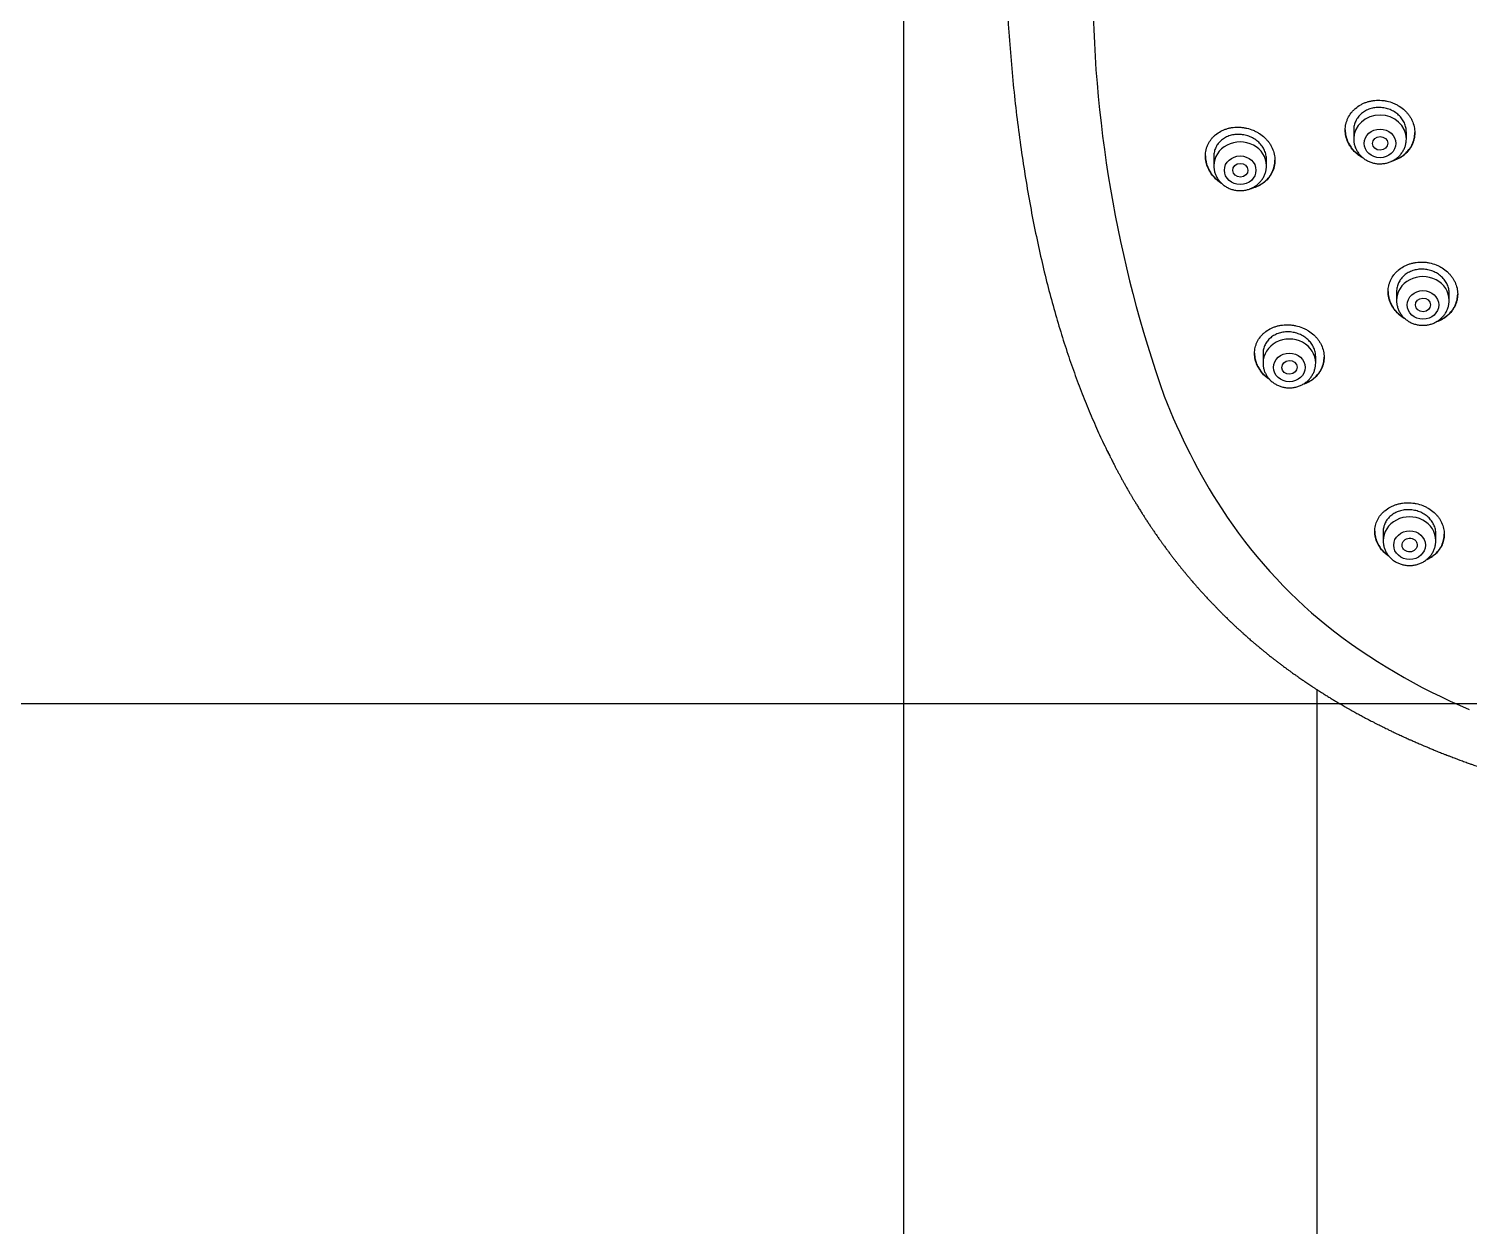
# Model space of a CAD drawing. Header units: millimetres. Extents: x 976 to 9349, y -1578 to 2211.
# Drawn here: x 4588.38 to 4596.03, y 632.48 to 638.85 of the extents above; entities that cross this region are included whole.
import ezdxf

# ---------------------------------------------------------------- set-up
doc = ezdxf.new("R2010")
doc.units = ezdxf.units.MM
doc.layers.add('Płytki', color=254, linetype='Continuous')
doc.layers.add('Wbudowane', color=175, linetype='Continuous')

# ---------------------------------------------------------------- blocks, each defined once
blk = doc.blocks.new('Z$W@#21058')
for p, q in [((13.825, 159.1545), (13.825, 122.1386)), ((13.825, 159.1545), (13.825, 122.2446)), ((16.2185, 137.019), (16.2185, 136.9712)), ((16.4985, 136.9712), (16.4985, 137.0075)), ((15.4748, 136.8796), (15.4748, 136.8286)), ((15.7548, 136.8286), (15.7548, 136.8619)), ((16.4464, 136.1598), (16.4464, 136.1124)), ((16.7264, 136.1124), (16.7264, 136.1494)), ((15.7363, 135.8301), (15.7363, 135.7801)), ((16.0163, 135.7801), (16.0163, 135.8146)), ((16.3754, 134.8844), (16.3754, 134.835)), ((16.6554, 134.835), (16.6554, 134.8728)), ((16.025, 122.2446), (16.025, 134.0423)), ((16.025, 122.2446), (16.025, 134.0423))]:
    blk.add_line(p, q)
for centre, radius, start, end in [((21.4697, 137.8191), 6.6389, 179.84359, 199.48791), ((18.2839, 136.7912), 3.294, 201.11878, 212.86144), ((17.7781, 136.4762), 2.6982, 213.0716, 230.85547), ((18.1024, 136.9673), 3.2843, 231.87665, 247.25613)]:
    blk.add_arc(centre, radius, start, end)
for centre, major_axis, start_param, end_param in [((16.3585, 136.9712), (-0.14, 0), 3.141598, 6.283185), ((15.6148, 136.8286), (0.14, 0), 0, 3.141598), ((16.5864, 136.1124), (0.14, 0), 0, 3.141593), ((15.8763, 135.7801), (0.14, 0), 0, 3.141598), ((16.5154, 134.835), (0.14, 0), 0, 3.141598)]:
    blk.add_ellipse(centre, major_axis=major_axis, ratio=0.906308, start_param=start_param, end_param=end_param)
for centre, major_axis, ratio in [((16.3585, 136.9475), (-0.084, 0), 0.906308), ((16.3589, 136.9476), (0.0402, 0.0005), 0.902582), ((15.6148, 136.8049), (0.084, 0), 0.906308), ((15.6155, 136.8051), (0.0404, 0.0009), 0.89891), ((16.5864, 136.0887), (-0.084, 0), 0.906308), ((16.5868, 136.0889), (0.0401, 0.0009), 0.903893), ((15.8763, 135.7564), (-0.084, 0), 0.906308), ((15.877, 135.7568), (0.0403, 0.0017), 0.901335), ((16.5154, 134.8114), (0.084, 0), 0.906308), ((16.516, 134.812), (0.0402, 0.0022), 0.905767)]:
    blk.add_ellipse(centre, major_axis=major_axis, ratio=ratio)
for points, knots in [([(15.2052, 141.6635), (15.1852, 141.6361), (15.1515, 141.5885), (15.0962, 141.5055), (15.0447, 141.4222), (14.9934, 141.3338), (14.9446, 141.243), (14.8971, 141.1483), (14.8514, 141.0501), (14.8072, 140.9478), (14.7648, 140.8416), (14.724, 140.7311), (14.685, 140.6163), (14.6478, 140.4968), (14.6125, 140.3726), (14.579, 140.2434), (14.5475, 140.1092), (14.518, 139.9698), (14.4907, 139.8252), (14.4656, 139.6754), (14.4429, 139.5204), (14.4227, 139.3605), (14.4051, 139.1959), (14.3902, 139.0269), (14.3782, 138.854), (14.3691, 138.678), (14.3631, 138.4995), (14.3602, 138.3195), (14.3604, 138.1391), (14.3638, 137.9591), (14.3702, 137.7807), (14.3797, 137.6046), (14.3922, 137.4317), (14.4075, 137.2627), (14.4256, 137.098), (14.4463, 136.9381), (14.4695, 136.7831), (14.4951, 136.6333), (14.5229, 136.4887), (14.5529, 136.3494), (14.5849, 136.2152), (14.619, 136.0861), (14.6549, 135.9621), (14.6928, 135.8425), (14.7321, 135.7282), (14.7739, 135.6171), (14.8161, 135.5128), (14.8617, 135.4092), (14.8897, 135.3496), (14.9064, 135.3155)], [0, 0, 0, 0, 0.013707, 0.028239, 0.043047, 0.058182, 0.073661, 0.089521, 0.105819, 0.122574, 0.139831, 0.157629, 0.17598, 0.194931, 0.214557, 0.234815, 0.255804, 0.277485, 0.299914, 0.323078, 0.34698, 0.371602, 0.396913, 0.422855, 0.449374, 0.47635, 0.5037, 0.531273, 0.558922, 0.586484, 0.613836, 0.64083, 0.667343, 0.69331, 0.718619, 0.743266, 0.767165, 0.790356, 0.812776, 0.834488, 0.85546, 0.875736, 0.895362, 0.914311, 0.932681, 0.950459, 0.9677, 0.984447, 1, 1, 1, 1]), ([(16.1735, 137.0184), (16.1735, 137.0294), (16.1747, 137.0402), (16.1783, 137.056), (16.1797, 137.0612), (16.1833, 137.0715), (16.1853, 137.0766), (16.1923, 137.0914), (16.198, 137.1007), (16.2081, 137.1138), (16.2117, 137.1181), (16.2195, 137.1262), (16.2235, 137.13), (16.2363, 137.141), (16.2456, 137.1475), (16.2608, 137.1559), (16.266, 137.1586), (16.2767, 137.1632), (16.2875, 137.1674), (16.2989, 137.1706), (16.3104, 137.1733), (16.3164, 137.1744), (16.3342, 137.1769), (16.3462, 137.1775), (16.3642, 137.1768), (16.3703, 137.1763), (16.3824, 137.1748), (16.3884, 137.1737), (16.4062, 137.1699), (16.4177, 137.1663), (16.4345, 137.1595), (16.4401, 137.1569), (16.4508, 137.1514), (16.456, 137.1484), (16.471, 137.1388), (16.4804, 137.1316), (16.4934, 137.1195), (16.4975, 137.1153), (16.5052, 137.1066), (16.5124, 137.0976), (16.5186, 137.0881), (16.5244, 137.0782), (16.527, 137.0732), (16.534, 137.0578), (16.5375, 137.0473), (16.5411, 137.0311), (16.542, 137.0257), (16.5432, 137.0147), (16.5435, 137.0092), (16.5435, 136.9929), (16.5424, 136.9822), (16.5388, 136.9663), (16.5373, 136.961), (16.5338, 136.9507), (16.5297, 136.9406), (16.5246, 136.931), (16.5189, 136.9216), (16.5157, 136.9171), (16.5056, 136.9038), (16.4979, 136.8957), (16.4851, 136.8848), (16.4806, 136.8813), (16.4712, 136.8747), (16.4663, 136.8716), (16.4513, 136.8632), (16.4407, 136.8585), (16.4253, 136.8534), (16.4211, 136.8521), (16.4168, 136.851)], [0, 0, 0, 0, 0.044697, 0.044697, 0.067046, 0.067046, 0.089394, 0.089394, 0.134091, 0.134091, 0.15644, 0.15644, 0.178788, 0.178788, 0.223485, 0.223485, 0.245834, 0.245834, 0.268182, 0.290531, 0.290531, 0.312879, 0.312879, 0.357576, 0.357576, 0.379925, 0.379925, 0.402273, 0.402273, 0.44697, 0.44697, 0.469319, 0.469319, 0.491667, 0.491667, 0.536364, 0.536364, 0.558713, 0.558713, 0.581061, 0.60341, 0.60341, 0.625759, 0.625759, 0.670456, 0.670456, 0.692804, 0.692804, 0.715153, 0.715153, 0.75985, 0.75985, 0.782198, 0.782198, 0.804547, 0.826895, 0.826895, 0.849244, 0.849244, 0.893941, 0.893941, 0.916289, 0.916289, 0.938638, 0.938638, 0.983335, 0.983335, 1, 1, 1, 1]), ([(16.4985, 137.0075), (16.4985, 137.0158), (16.4976, 137.0241), (16.4949, 137.0362), (16.4938, 137.0403), (16.4911, 137.0483), (16.4896, 137.0523), (16.4843, 137.0639), (16.48, 137.0713), (16.4723, 137.0819), (16.4695, 137.0853), (16.4637, 137.0919), (16.4606, 137.0951), (16.4509, 137.1042), (16.4438, 137.1096), (16.4323, 137.117), (16.4283, 137.1193), (16.4202, 137.1234), (16.412, 137.1272), (16.4034, 137.1303), (16.3946, 137.1331), (16.3901, 137.1342), (16.3766, 137.1372), (16.3676, 137.1383), (16.3539, 137.1388), (16.3493, 137.1388), (16.3401, 137.1384), (16.3356, 137.1379), (16.3222, 137.1361), (16.3135, 137.134), (16.3008, 137.1298), (16.2966, 137.1282), (16.2885, 137.1247), (16.2846, 137.1227), (16.2732, 137.1164), (16.2662, 137.1115), (16.2531, 137.1003), (16.2473, 137.0942), (16.2397, 137.0843), (16.2373, 137.0809), (16.233, 137.0738), (16.231, 137.0701), (16.2257, 137.0589), (16.223, 137.0512), (16.2203, 137.0392), (16.2197, 137.0351), (16.2187, 137.0269), (16.2185, 137.0228), (16.2185, 137.0186), (16.2185, 137.0186), (16.2185, 137.0186)], [0, 0, 0, 0, 0.062492, 0.062492, 0.093738, 0.093738, 0.124984, 0.124984, 0.187476, 0.187476, 0.218723, 0.218723, 0.249969, 0.249969, 0.312461, 0.312461, 0.343707, 0.343707, 0.374953, 0.406199, 0.406199, 0.437445, 0.437445, 0.499937, 0.499937, 0.531183, 0.531183, 0.562429, 0.562429, 0.624922, 0.624922, 0.656168, 0.656168, 0.687414, 0.687414, 0.749906, 0.749906, 0.812398, 0.812398, 0.843644, 0.843644, 0.87489, 0.87489, 0.937382, 0.937382, 0.968629, 0.968629, 0.999875, 0.999875, 1, 1, 1, 1]), ([(15.4298, 136.8805), (15.4298, 136.8915), (15.431, 136.9022), (15.4345, 136.9179), (15.436, 136.923), (15.4395, 136.9332), (15.4416, 136.9382), (15.4486, 136.9527), (15.4543, 136.9618), (15.4644, 136.9745), (15.468, 136.9787), (15.4758, 136.9865), (15.4798, 136.9902), (15.4926, 137.0007), (15.5019, 137.0069), (15.517, 137.0149), (15.5222, 137.0174), (15.5328, 137.0217), (15.5436, 137.0256), (15.5549, 137.0285), (15.5664, 137.0309), (15.5723, 137.0319), (15.5901, 137.034), (15.6021, 137.0343), (15.6201, 137.0333), (15.6261, 137.0327), (15.6382, 137.031), (15.6442, 137.0298), (15.662, 137.0257), (15.6735, 137.0219), (15.6903, 137.0148), (15.6958, 137.0122), (15.7066, 137.0065), (15.7118, 137.0034), (15.7269, 136.9936), (15.7363, 136.9863), (15.7493, 136.974), (15.7534, 136.9697), (15.7612, 136.9609), (15.7684, 136.9519), (15.7747, 136.9422), (15.7805, 136.9323), (15.7831, 136.9272), (15.7902, 136.9117), (15.7937, 136.9011), (15.7973, 136.8849), (15.7982, 136.8794), (15.7995, 136.8684), (15.7998, 136.8629), (15.7998, 136.8466), (15.7986, 136.8359), (15.795, 136.82), (15.7935, 136.8147), (15.79, 136.8045), (15.7859, 136.7945), (15.7807, 136.785), (15.775, 136.7758), (15.7718, 136.7712), (15.7616, 136.7582), (15.754, 136.7503), (15.7412, 136.7395), (15.7367, 136.7361), (15.7273, 136.7298), (15.7224, 136.7268), (15.7073, 136.7187), (15.6967, 136.7142), (15.68, 136.709), (15.6742, 136.7075), (15.6679, 136.7062), (15.6675, 136.7061), (15.667, 136.706)], [0, 0, 0, 0, 0.044362, 0.044362, 0.066542, 0.066542, 0.088723, 0.088723, 0.133085, 0.133085, 0.155266, 0.155266, 0.177446, 0.177446, 0.221808, 0.221808, 0.243989, 0.243989, 0.26617, 0.28835, 0.28835, 0.310531, 0.310531, 0.354893, 0.354893, 0.377074, 0.377074, 0.399254, 0.399254, 0.443616, 0.443616, 0.465797, 0.465797, 0.487977, 0.487977, 0.532339, 0.532339, 0.55452, 0.55452, 0.576701, 0.598881, 0.598881, 0.621062, 0.621062, 0.665424, 0.665424, 0.687605, 0.687605, 0.709785, 0.709785, 0.754147, 0.754147, 0.776328, 0.776328, 0.798509, 0.820689, 0.820689, 0.84287, 0.84287, 0.887232, 0.887232, 0.909413, 0.909413, 0.931593, 0.931593, 0.975955, 0.975955, 0.998136, 0.998136, 1, 1, 1, 1]), ([(15.7548, 136.8619), (15.7548, 136.8702), (15.7538, 136.8785), (15.7511, 136.8907), (15.75, 136.8948), (15.7473, 136.9028), (15.7457, 136.9069), (15.7404, 136.9186), (15.7361, 136.9261), (15.7284, 136.9367), (15.7256, 136.9402), (15.7197, 136.9469), (15.7166, 136.9502), (15.7069, 136.9594), (15.6998, 136.9649), (15.6882, 136.9724), (15.6843, 136.9748), (15.6762, 136.9791), (15.6679, 136.983), (15.6593, 136.9862), (15.6506, 136.9891), (15.6461, 136.9904), (15.6326, 136.9935), (15.6235, 136.9948), (15.6099, 136.9956), (15.6053, 136.9957), (15.5962, 136.9954), (15.5917, 136.9951), (15.5783, 136.9935), (15.5696, 136.9917), (15.557, 136.9878), (15.5528, 136.9864), (15.5447, 136.983), (15.5408, 136.9812), (15.5295, 136.9752), (15.5225, 136.9705), (15.5094, 136.9597), (15.5036, 136.9538), (15.496, 136.9442), (15.4936, 136.9408), (15.4893, 136.9339), (15.4873, 136.9303), (15.482, 136.9193), (15.4793, 136.9116), (15.4766, 136.8997), (15.4759, 136.8957), (15.475, 136.8875), (15.4748, 136.8834), (15.4748, 136.8793), (15.4748, 136.8792), (15.4748, 136.8792)], [0, 0, 0, 0, 0.062489, 0.062489, 0.093733, 0.093733, 0.124977, 0.124977, 0.187466, 0.187466, 0.21871, 0.21871, 0.249954, 0.249954, 0.312443, 0.312443, 0.343687, 0.343687, 0.374931, 0.406176, 0.406176, 0.43742, 0.43742, 0.499909, 0.499909, 0.531153, 0.531153, 0.562397, 0.562397, 0.624886, 0.624886, 0.65613, 0.65613, 0.687374, 0.687374, 0.749863, 0.749863, 0.812352, 0.812352, 0.843596, 0.843596, 0.87484, 0.87484, 0.937329, 0.937329, 0.968573, 0.968573, 0.999817, 0.999817, 1, 1, 1, 1]), ([(16.1735, 137.0195), (16.1736, 137.0088), (16.1748, 136.9983), (16.1783, 136.9826), (16.1797, 136.9772), (16.1833, 136.9666), (16.1853, 136.9614), (16.1923, 136.946), (16.198, 136.9362), (16.2082, 136.9222), (16.2118, 136.9176), (16.2196, 136.9089), (16.2236, 136.9047), (16.2365, 136.8927), (16.2458, 136.8854), (16.2581, 136.8776), (16.2603, 136.8762), (16.2626, 136.8749)], [0, 0, 0, 0, 0.1866909, 0.1866909, 0.2831487, 0.2831487, 0.3796065, 0.3796065, 0.5725221, 0.5725221, 0.6689799, 0.6689799, 0.7654376, 0.7654376, 0.9583532, 0.9583532, 1, 1, 1, 1]), ([(16.2705, 136.8683), (16.2656, 136.8709), (16.2608, 136.8737), (16.2511, 136.8799), (16.2463, 136.8833), (16.2368, 136.8906), (16.2323, 136.8945), (16.2194, 136.9065), (16.2118, 136.9151), (16.2016, 136.9292), (16.1984, 136.934), (16.1927, 136.9439), (16.1875, 136.9539), (16.1834, 136.9643), (16.1798, 136.9748), (16.1783, 136.9802), (16.1747, 136.9965), (16.1735, 137.0074), (16.1735, 137.0184)], [0, 0, 0, 0, 0.084858, 0.084858, 0.176372, 0.176372, 0.267886, 0.267886, 0.450915, 0.450915, 0.542429, 0.542429, 0.633943, 0.725457, 0.725457, 0.816972, 0.816972, 1, 1, 1, 1]), ([(16.2185, 136.9712), (16.2185, 136.9644), (16.2194, 136.953), (16.2236, 136.9341), (16.2305, 136.9166), (16.2401, 136.8998), (16.252, 136.8847), (16.2662, 136.8712), (16.2823, 136.8598), (16.2999, 136.8506), (16.3188, 136.844), (16.3385, 136.8399), (16.3586, 136.8386), (16.3788, 136.84), (16.3985, 136.8441), (16.4174, 136.8508), (16.435, 136.86), (16.4511, 136.8714), (16.4653, 136.885), (16.4772, 136.9002), (16.4867, 136.917), (16.4936, 136.9345), (16.4976, 136.9533), (16.4985, 136.9646), (16.4985, 136.9712)], [0, 0, 0, 0, 0.043723, 0.08855, 0.133515, 0.178674, 0.224062, 0.269684, 0.315523, 0.361546, 0.407709, 0.453968, 0.500279, 0.546601, 0.592892, 0.639107, 0.685199, 0.73112, 0.776832, 0.822308, 0.867548, 0.912577, 0.957444, 1, 1, 1, 1]), ([(16.4278, 136.8563), (16.4283, 136.8565), (16.4288, 136.8566), (16.4348, 136.8586), (16.4403, 136.8608), (16.451, 136.8655), (16.4562, 136.8681), (16.4712, 136.8765), (16.4806, 136.883), (16.4978, 136.8978), (16.5055, 136.9059), (16.5156, 136.919), (16.5187, 136.9235), (16.5244, 136.9329), (16.5271, 136.9378), (16.534, 136.9526), (16.5375, 136.9628), (16.5411, 136.9787), (16.542, 136.9841), (16.5432, 136.9946), (16.5435, 136.9997), (16.5435, 137.0047)], [0, 0, 0, 0, 0.006888, 0.006888, 0.09011, 0.09011, 0.173333, 0.173333, 0.339778, 0.339778, 0.506223, 0.506223, 0.589445, 0.589445, 0.672668, 0.672668, 0.839113, 0.839113, 0.922335, 0.922335, 1, 1, 1, 1]), ([(15.4298, 136.8816), (15.4298, 136.8709), (15.431, 136.8604), (15.4345, 136.8445), (15.436, 136.8391), (15.4396, 136.8284), (15.4417, 136.823), (15.4487, 136.8074), (15.4544, 136.7975), (15.4646, 136.7832), (15.4683, 136.7786), (15.476, 136.7696), (15.4801, 136.7653), (15.4926, 136.7533), (15.5015, 136.7462), (15.5112, 136.7397)], [0, 0, 0, 0, 0.196717, 0.196717, 0.298201, 0.298201, 0.399686, 0.399686, 0.602654, 0.602654, 0.704139, 0.704139, 0.805623, 0.805623, 1, 1, 1, 1]), ([(15.5174, 136.7336), (15.5158, 136.7346), (15.5142, 136.7356), (15.5076, 136.7399), (15.5027, 136.7435), (15.4933, 136.751), (15.4888, 136.755), (15.4759, 136.7673), (15.4682, 136.7762), (15.458, 136.7905), (15.4548, 136.7954), (15.449, 136.8054), (15.4464, 136.8105), (15.4394, 136.826), (15.4358, 136.8367), (15.431, 136.8586), (15.4298, 136.8696), (15.4298, 136.8805)], [0, 0, 0, 0, 0.030402, 0.030402, 0.127362, 0.127362, 0.224321, 0.224321, 0.418241, 0.418241, 0.515201, 0.515201, 0.612161, 0.612161, 0.80608, 0.80608, 1, 1, 1, 1]), ([(15.4748, 136.8286), (15.4748, 136.8219), (15.4757, 136.8105), (15.4798, 136.7916), (15.4867, 136.7742), (15.4962, 136.7573), (15.5082, 136.7422), (15.5223, 136.7287), (15.5384, 136.7173), (15.556, 136.7081), (15.5749, 136.7014), (15.5946, 136.6974), (15.6147, 136.696), (15.6349, 136.6974), (15.6546, 136.7014), (15.6735, 136.7081), (15.6912, 136.7173), (15.7073, 136.7287), (15.7214, 136.7423), (15.7334, 136.7575), (15.7429, 136.7743), (15.7498, 136.7918), (15.7539, 136.8107), (15.7547, 136.822), (15.7548, 136.8286)], [0, 0, 0, 0, 0.043416, 0.088242, 0.133206, 0.178365, 0.223751, 0.269371, 0.315209, 0.361231, 0.407394, 0.453652, 0.499964, 0.546286, 0.592577, 0.638793, 0.684885, 0.730809, 0.776522, 0.822, 0.867242, 0.912272, 0.95714, 1, 1, 1, 1]), ([(15.6779, 136.7107), (15.6804, 136.7113), (15.6829, 136.712), (15.6909, 136.7145), (15.6964, 136.7165), (15.7071, 136.721), (15.7123, 136.7235), (15.7273, 136.7316), (15.7366, 136.7379), (15.7539, 136.7523), (15.7616, 136.7603), (15.7717, 136.7732), (15.7748, 136.7776), (15.7806, 136.7869), (15.7832, 136.7917), (15.7902, 136.8065), (15.7938, 136.8166), (15.7973, 136.8324), (15.7982, 136.8378), (15.7994, 136.8482), (15.7997, 136.8532), (15.7998, 136.8582)], [0, 0, 0, 0, 0.035343, 0.035343, 0.116262, 0.116262, 0.197181, 0.197181, 0.359019, 0.359019, 0.520857, 0.520857, 0.601777, 0.601777, 0.682696, 0.682696, 0.844534, 0.844534, 0.925453, 0.925453, 1, 1, 1, 1]), ([(16.4014, 136.1591), (16.4014, 136.1699), (16.4026, 136.1806), (16.4062, 136.1962), (16.4076, 136.2013), (16.4111, 136.2115), (16.4132, 136.2166), (16.4202, 136.2312), (16.4259, 136.2405), (16.4359, 136.2535), (16.4395, 136.2577), (16.4473, 136.2658), (16.4513, 136.2696), (16.4641, 136.2805), (16.4734, 136.2869), (16.4885, 136.2954), (16.4938, 136.298), (16.5044, 136.3027), (16.5153, 136.3068), (16.5266, 136.3101), (16.5382, 136.3128), (16.5441, 136.3139), (16.5619, 136.3164), (16.5739, 136.3171), (16.592, 136.3165), (16.598, 136.316), (16.6101, 136.3145), (16.6162, 136.3135), (16.634, 136.3098), (16.6455, 136.3063), (16.6623, 136.2996), (16.6679, 136.2971), (16.6786, 136.2916), (16.6838, 136.2887), (16.6989, 136.2792), (16.7083, 136.2721), (16.7213, 136.2602), (16.7254, 136.256), (16.7331, 136.2474), (16.7403, 136.2386), (16.7465, 136.2291), (16.7523, 136.2194), (16.7549, 136.2144), (16.7619, 136.1992), (16.7654, 136.1888), (16.769, 136.1729), (16.7699, 136.1675), (16.7711, 136.1566), (16.7714, 136.1512), (16.7714, 136.1351), (16.7703, 136.1245), (16.7667, 136.1087), (16.7652, 136.1035), (16.7617, 136.0933), (16.7576, 136.0833), (16.7525, 136.0738), (16.7468, 136.0646), (16.7437, 136.06), (16.7335, 136.0469), (16.7259, 136.0389), (16.7131, 136.028), (16.7087, 136.0245), (16.6993, 136.018), (16.6944, 136.0149), (16.6793, 136.0065), (16.6687, 136.0018), (16.6569, 135.9979), (16.6562, 135.9976), (16.6555, 135.9974)], [0, 0, 0, 0, 0.045325, 0.045325, 0.067988, 0.067988, 0.090651, 0.090651, 0.135976, 0.135976, 0.158638, 0.158638, 0.181301, 0.181301, 0.226626, 0.226626, 0.249289, 0.249289, 0.271952, 0.294614, 0.294614, 0.317277, 0.317277, 0.362602, 0.362602, 0.385265, 0.385265, 0.407927, 0.407927, 0.453253, 0.453253, 0.475915, 0.475915, 0.498578, 0.498578, 0.543903, 0.543903, 0.566566, 0.566566, 0.589228, 0.611891, 0.611891, 0.634554, 0.634554, 0.679879, 0.679879, 0.702541, 0.702541, 0.725204, 0.725204, 0.770529, 0.770529, 0.793192, 0.793192, 0.815855, 0.838517, 0.838517, 0.86118, 0.86118, 0.906505, 0.906505, 0.929168, 0.929168, 0.95183, 0.95183, 0.997156, 0.997156, 1, 1, 1, 1]), ([(16.7264, 136.1494), (16.7264, 136.1576), (16.7255, 136.1657), (16.7228, 136.1778), (16.7217, 136.1818), (16.719, 136.1897), (16.7175, 136.1936), (16.7122, 136.2051), (16.7079, 136.2124), (16.7002, 136.2229), (16.6975, 136.2263), (16.6916, 136.2328), (16.6885, 136.2359), (16.6788, 136.2449), (16.6717, 136.2503), (16.6602, 136.2575), (16.6562, 136.2598), (16.6481, 136.2639), (16.6398, 136.2676), (16.6312, 136.2706), (16.6225, 136.2733), (16.618, 136.2745), (16.6044, 136.2773), (16.5954, 136.2784), (16.5817, 136.2789), (16.5771, 136.2788), (16.5679, 136.2784), (16.5634, 136.2779), (16.5499, 136.276), (16.5412, 136.274), (16.5286, 136.2697), (16.5244, 136.2681), (16.5163, 136.2646), (16.5124, 136.2626), (16.501, 136.2563), (16.494, 136.2514), (16.4809, 136.2403), (16.4751, 136.2343), (16.4675, 136.2245), (16.4652, 136.2211), (16.4608, 136.214), (16.4589, 136.2104), (16.4536, 136.1993), (16.4509, 136.1916), (16.4482, 136.1798), (16.4476, 136.1758), (16.4467, 136.1676), (16.4464, 136.1636), (16.4464, 136.1595), (16.4464, 136.1595), (16.4464, 136.1594)], [0, 0, 0, 0, 0.062492, 0.062492, 0.093738, 0.093738, 0.124984, 0.124984, 0.187476, 0.187476, 0.218722, 0.218722, 0.249968, 0.249968, 0.31246, 0.31246, 0.343706, 0.343706, 0.374952, 0.406198, 0.406198, 0.437445, 0.437445, 0.499937, 0.499937, 0.531183, 0.531183, 0.562429, 0.562429, 0.624921, 0.624921, 0.656167, 0.656167, 0.687413, 0.687413, 0.749905, 0.749905, 0.812397, 0.812397, 0.843643, 0.843643, 0.874889, 0.874889, 0.937381, 0.937381, 0.968627, 0.968627, 0.999873, 0.999873, 1, 1, 1, 1]), ([(16.4014, 136.1601), (16.4015, 136.1496), (16.4027, 136.1392), (16.4062, 136.1237), (16.4076, 136.1184), (16.4112, 136.1079), (16.4132, 136.1027), (16.4202, 136.0875), (16.4259, 136.0778), (16.4361, 136.064), (16.4397, 136.0595), (16.4475, 136.0509), (16.4515, 136.0467), (16.4644, 136.0349), (16.4737, 136.0278), (16.4848, 136.0208), (16.4856, 136.0203), (16.4865, 136.0198)], [0, 0, 0, 0, 0.191422, 0.191422, 0.290365, 0.290365, 0.389308, 0.389308, 0.587194, 0.587194, 0.686137, 0.686137, 0.78508, 0.78508, 0.982966, 0.982966, 1, 1, 1, 1]), ([(16.4932, 136.0138), (16.4901, 136.0155), (16.4871, 136.0172), (16.4791, 136.0222), (16.4742, 136.0256), (16.4647, 136.0328), (16.4602, 136.0366), (16.4473, 136.0485), (16.4397, 136.057), (16.4295, 136.0709), (16.4263, 136.0757), (16.4206, 136.0854), (16.4154, 136.0953), (16.4113, 136.1055), (16.4077, 136.116), (16.4062, 136.1213), (16.4026, 136.1374), (16.4014, 136.1482), (16.4014, 136.1591)], [0, 0, 0, 0, 0.055548, 0.055548, 0.149993, 0.149993, 0.244439, 0.244439, 0.433329, 0.433329, 0.527774, 0.527774, 0.622219, 0.716664, 0.716664, 0.81111, 0.81111, 1, 1, 1, 1]), ([(16.4464, 136.1124), (16.4464, 136.1056), (16.4473, 136.0942), (16.4515, 136.0753), (16.4584, 136.0578), (16.468, 136.041), (16.4799, 136.0259), (16.4941, 136.0124), (16.5102, 136.001), (16.5278, 135.9918), (16.5467, 135.9852), (16.5664, 135.9811), (16.5865, 135.9798), (16.6067, 135.9812), (16.6264, 135.9853), (16.6453, 135.992), (16.6629, 136.0012), (16.679, 136.0126), (16.6932, 136.0262), (16.7051, 136.0414), (16.7146, 136.0582), (16.7215, 136.0757), (16.7255, 136.0945), (16.7264, 136.1058), (16.7264, 136.1124)], [0, 0, 0, 0, 0.043723, 0.08855, 0.133515, 0.178674, 0.224062, 0.269684, 0.315523, 0.361546, 0.407709, 0.453968, 0.500279, 0.546601, 0.592892, 0.639107, 0.685199, 0.73112, 0.776832, 0.822308, 0.867548, 0.912577, 0.957444, 1, 1, 1, 1]), ([(16.6646, 136.0027), (16.6677, 136.0039), (16.6708, 136.0051), (16.6791, 136.0088), (16.6843, 136.0114), (16.6993, 136.0198), (16.7086, 136.0262), (16.7258, 136.0409), (16.7335, 136.049), (16.7435, 136.0619), (16.7466, 136.0664), (16.7524, 136.0757), (16.755, 136.0806), (16.762, 136.0952), (16.7655, 136.1054), (16.769, 136.121), (16.7699, 136.1264), (16.7711, 136.1367), (16.7714, 136.1417), (16.7714, 136.1467)], [0, 0, 0, 0, 0.048978, 0.048978, 0.136004, 0.136004, 0.310056, 0.310056, 0.484108, 0.484108, 0.571134, 0.571134, 0.65816, 0.65816, 0.832211, 0.832211, 0.919237, 0.919237, 1, 1, 1, 1]), ([(15.6913, 135.8307), (15.6913, 135.8415), (15.6925, 135.852), (15.696, 135.8674), (15.6975, 135.8724), (15.701, 135.8824), (15.7031, 135.8874), (15.71, 135.9017), (15.7157, 135.9107), (15.7258, 135.9233), (15.7294, 135.9274), (15.7371, 135.9352), (15.7411, 135.9389), (15.7538, 135.9494), (15.7631, 135.9556), (15.7782, 135.9636), (15.7834, 135.9661), (15.794, 135.9705), (15.8048, 135.9745), (15.8161, 135.9775), (15.8276, 135.9799), (15.8335, 135.9809), (15.8513, 135.9832), (15.8633, 135.9836), (15.8813, 135.9828), (15.8874, 135.9822), (15.8995, 135.9806), (15.9055, 135.9795), (15.9233, 135.9755), (15.9349, 135.9719), (15.9517, 135.965), (15.9573, 135.9625), (15.968, 135.9569), (15.9733, 135.9539), (15.9884, 135.9443), (15.9978, 135.9371), (16.0108, 135.9251), (16.015, 135.9208), (16.0227, 135.9122), (16.03, 135.9033), (16.0362, 135.8938), (16.042, 135.884), (16.0447, 135.879), (16.0517, 135.8637), (16.0553, 135.8533), (16.0589, 135.8374), (16.0598, 135.832), (16.061, 135.8212), (16.0613, 135.8158), (16.0613, 135.7997), (16.0601, 135.7891), (16.0566, 135.7735), (16.0551, 135.7683), (16.0515, 135.7582), (16.0475, 135.7484), (16.0423, 135.739), (16.0366, 135.7299), (16.0335, 135.7254), (16.0233, 135.7125), (16.0157, 135.7047), (16.0029, 135.6941), (15.9985, 135.6907), (15.9891, 135.6844), (15.9842, 135.6814), (15.9692, 135.6733), (15.9586, 135.6689), (15.9462, 135.665), (15.9449, 135.6646), (15.9436, 135.6642)], [0, 0, 0, 0, 0.04522, 0.04522, 0.067829, 0.067829, 0.090439, 0.090439, 0.135659, 0.135659, 0.158269, 0.158269, 0.180878, 0.180878, 0.226098, 0.226098, 0.248708, 0.248708, 0.271318, 0.293927, 0.293927, 0.316537, 0.316537, 0.361757, 0.361757, 0.384367, 0.384367, 0.406976, 0.406976, 0.452196, 0.452196, 0.474806, 0.474806, 0.497416, 0.497416, 0.542635, 0.542635, 0.565245, 0.565245, 0.587855, 0.610465, 0.610465, 0.633074, 0.633074, 0.678294, 0.678294, 0.700904, 0.700904, 0.723514, 0.723514, 0.768733, 0.768733, 0.791343, 0.791343, 0.813953, 0.836563, 0.836563, 0.859172, 0.859172, 0.904392, 0.904392, 0.927002, 0.927002, 0.949612, 0.949612, 0.994831, 0.994831, 1, 1, 1, 1]), ([(16.0163, 135.8146), (16.0163, 135.8228), (16.0154, 135.8309), (16.0127, 135.8429), (16.0116, 135.8469), (16.0089, 135.8548), (16.0073, 135.8588), (16.002, 135.8703), (15.9976, 135.8777), (15.9899, 135.8882), (15.9872, 135.8916), (15.9813, 135.8982), (15.9782, 135.9013), (15.9684, 135.9104), (15.9613, 135.9158), (15.9498, 135.9232), (15.9458, 135.9255), (15.9377, 135.9297), (15.9294, 135.9335), (15.9208, 135.9366), (15.912, 135.9394), (15.9075, 135.9406), (15.894, 135.9436), (15.8849, 135.9449), (15.8667, 135.9457), (15.8574, 135.9454), (15.8396, 135.9432), (15.8309, 135.9413), (15.8182, 135.9373), (15.8141, 135.9358), (15.806, 135.9325), (15.8021, 135.9306), (15.7908, 135.9246), (15.7838, 135.9199), (15.7708, 135.9091), (15.765, 135.9033), (15.7574, 135.8937), (15.7551, 135.8904), (15.7507, 135.8835), (15.7487, 135.88), (15.7435, 135.8691), (15.7408, 135.8616), (15.7381, 135.8499), (15.7374, 135.8459), (15.7365, 135.8378), (15.7363, 135.8338), (15.7363, 135.8297), (15.7363, 135.8297), (15.7363, 135.8297)], [0, 0, 0, 0, 0.062489, 0.062489, 0.093733, 0.093733, 0.124978, 0.124978, 0.187467, 0.187467, 0.218711, 0.218711, 0.249956, 0.249956, 0.312444, 0.312444, 0.343689, 0.343689, 0.374933, 0.406178, 0.406178, 0.437422, 0.437422, 0.499911, 0.499911, 0.5624, 0.5624, 0.624889, 0.624889, 0.656133, 0.656133, 0.687378, 0.687378, 0.749867, 0.749867, 0.812356, 0.812356, 0.8436, 0.8436, 0.874844, 0.874844, 0.937333, 0.937333, 0.968578, 0.968578, 0.999822, 0.999822, 1, 1, 1, 1]), ([(15.6913, 135.8317), (15.6913, 135.8212), (15.6926, 135.8108), (15.696, 135.7952), (15.6975, 135.7899), (15.7011, 135.7794), (15.7032, 135.7742), (15.7102, 135.7589), (15.7159, 135.7491), (15.7261, 135.7352), (15.7298, 135.7306), (15.7375, 135.7218), (15.7416, 135.7176), (15.7531, 135.7069), (15.7608, 135.7007), (15.7691, 135.6951)], [0, 0, 0, 0, 0.202592, 0.202592, 0.306578, 0.306578, 0.410563, 0.410563, 0.618535, 0.618535, 0.72252, 0.72252, 0.826506, 0.826506, 1, 1, 1, 1]), ([(15.7738, 135.6901), (15.7689, 135.6932), (15.7642, 135.6965), (15.7549, 135.7038), (15.7503, 135.7076), (15.7374, 135.7197), (15.7297, 135.7284), (15.7195, 135.7424), (15.7163, 135.7472), (15.7105, 135.757), (15.7079, 135.762), (15.7009, 135.7772), (15.6973, 135.7877), (15.6925, 135.8091), (15.6913, 135.8199), (15.6913, 135.8307)], [0, 0, 0, 0, 0.09675, 0.09675, 0.197111, 0.197111, 0.397834, 0.397834, 0.498195, 0.498195, 0.598556, 0.598556, 0.799278, 0.799278, 1, 1, 1, 1]), ([(15.952, 135.6689), (15.956, 135.6703), (15.9599, 135.6718), (15.969, 135.6756), (15.9741, 135.6781), (15.9891, 135.6861), (15.9984, 135.6924), (16.0157, 135.7067), (16.0233, 135.7146), (16.0334, 135.7273), (16.0365, 135.7317), (16.0422, 135.7409), (16.0448, 135.7457), (16.0518, 135.7602), (16.0553, 135.7702), (16.0589, 135.7857), (16.0598, 135.791), (16.0609, 135.8013), (16.0612, 135.8061), (16.0613, 135.811)], [0, 0, 0, 0, 0.0615026, 0.0615026, 0.147526, 0.147526, 0.3195728, 0.3195728, 0.4916197, 0.4916197, 0.5776431, 0.5776431, 0.6636665, 0.6636665, 0.8357133, 0.8357133, 0.9217367, 0.9217367, 1, 1, 1, 1]), ([(15.7363, 135.7801), (15.7363, 135.7734), (15.7372, 135.762), (15.7413, 135.7431), (15.7482, 135.7257), (15.7577, 135.7088), (15.7697, 135.6937), (15.7838, 135.6802), (15.7999, 135.6688), (15.8176, 135.6596), (15.8364, 135.6529), (15.8561, 135.6489), (15.8763, 135.6475), (15.8964, 135.6489), (15.9161, 135.6529), (15.935, 135.6596), (15.9527, 135.6688), (15.9688, 135.6802), (15.983, 135.6938), (15.9949, 135.709), (16.0044, 135.7258), (16.0113, 135.7433), (16.0154, 135.7622), (16.0163, 135.7735), (16.0163, 135.7801)], [0, 0, 0, 0, 0.043416, 0.088242, 0.133206, 0.178365, 0.223751, 0.269371, 0.315209, 0.361231, 0.407394, 0.453652, 0.499964, 0.546286, 0.592577, 0.638793, 0.684885, 0.730809, 0.776522, 0.822, 0.867242, 0.912272, 0.95714, 1, 1, 1, 1]), ([(14.9117, 135.3047), (14.9141, 135.2999), (14.9179, 135.2922), (14.9249, 135.2783), (14.9326, 135.263), (14.9414, 135.2458), (14.9501, 135.2292), (14.9583, 135.2135), (14.9664, 135.1983), (14.9745, 135.1832), (14.9825, 135.1685), (14.9906, 135.1537), (14.9992, 135.1384), (15.0083, 135.1223), (15.0175, 135.1061), (15.0264, 135.0906), (15.0346, 135.0767), (15.0427, 135.0629), (15.0512, 135.0487), (15.0607, 135.0329), (15.0711, 135.0159), (15.0822, 134.998), (15.0931, 134.9807), (15.1036, 134.9643), (15.114, 134.9481), (15.1249, 134.9315), (15.1357, 134.9152), (15.1461, 134.8998), (15.1577, 134.8827), (15.1688, 134.8666), (15.1802, 134.8503), (15.1895, 134.8372), (15.1993, 134.8235), (15.2099, 134.8089), (15.2213, 134.7933), (15.2333, 134.7772), (15.2444, 134.7624), (15.2555, 134.7478), (15.2662, 134.7341), (15.2768, 134.7204), (15.2871, 134.7074), (15.2975, 134.6944), (15.3075, 134.682), (15.3175, 134.6697), (15.328, 134.6571), (15.3389, 134.6439), (15.3497, 134.6312), (15.3612, 134.6177), (15.3728, 134.6043), (15.3851, 134.5902), (15.3967, 134.5772), (15.4093, 134.5631), (15.4221, 134.549), (15.434, 134.536), (15.4457, 134.5235), (15.457, 134.5115), (15.4698, 134.498), (15.4817, 134.4857), (15.4935, 134.4736), (15.5049, 134.4621), (15.517, 134.4499), (15.5294, 134.4376), (15.5426, 134.4247), (15.5556, 134.4121), (15.5689, 134.3994), (15.5809, 134.388), (15.5932, 134.3765), (15.606, 134.3647), (15.6188, 134.353), (15.6305, 134.3425), (15.6412, 134.333), (15.652, 134.3234), (15.663, 134.3138), (15.6749, 134.3034), (15.6865, 134.2935), (15.6985, 134.2833), (15.7115, 134.2724), (15.7258, 134.2605), (15.7405, 134.2485), (15.7538, 134.2377), (15.7655, 134.2283), (15.7769, 134.2193), (15.788, 134.2106), (15.7996, 134.2015), (15.8119, 134.192), (15.8254, 134.1818), (15.8384, 134.1719), (15.8507, 134.1628), (15.8626, 134.154), (15.875, 134.1449), (15.8874, 134.136), (15.8994, 134.1274), (15.9124, 134.1182), (15.9249, 134.1094), (15.937, 134.101), (15.9492, 134.0926), (15.9618, 134.084), (15.9742, 134.0757), (15.9853, 134.0682), (15.9967, 134.0607), (16.0093, 134.0524), (16.0225, 134.0438), (16.0353, 134.0356), (16.0481, 134.0275), (16.0602, 134.0199), (16.0714, 134.0129), (16.0815, 134.0066), (16.0904, 134.0012), (16.0996, 133.9956), (16.108, 133.9904), (16.1178, 133.9846), (16.1281, 133.9784), (16.1394, 133.9717), (16.1508, 133.9651), (16.1619, 133.9586), (16.1735, 133.9518), (16.1857, 133.9449), (16.1983, 133.9377), (16.2114, 133.9304), (16.2237, 133.9235), (16.2358, 133.9169), (16.2466, 133.911), (16.2579, 133.9049), (16.2695, 133.8986), (16.2827, 133.8916), (16.2951, 133.8851), (16.3071, 133.8788), (16.3191, 133.8726), (16.3326, 133.8656), (16.3464, 133.8586), (16.3596, 133.852), (16.3717, 133.846), (16.3839, 133.8399), (16.3969, 133.8336), (16.4098, 133.8273), (16.4223, 133.8213), (16.4344, 133.8155), (16.4464, 133.8099), (16.4589, 133.804), (16.4697, 133.799), (16.4813, 133.7937), (16.492, 133.7888), (16.5032, 133.7837), (16.5152, 133.7783), (16.5276, 133.7728), (16.5398, 133.7674), (16.5504, 133.7628), (16.5616, 133.7579), (16.5739, 133.7526), (16.586, 133.7474), (16.5971, 133.7427), (16.6082, 133.738), (16.6193, 133.7334), (16.6307, 133.7287), (16.6411, 133.7244), (16.6537, 133.7192), (16.6664, 133.7141), (16.68, 133.7086), (16.6932, 133.7034), (16.7062, 133.6983), (16.7198, 133.693), (16.7326, 133.688), (16.7458, 133.6829), (16.7596, 133.6777), (16.7719, 133.6731), (16.7846, 133.6684), (16.7963, 133.664), (16.8093, 133.6592), (16.8246, 133.6537), (16.8403, 133.6481), (16.8562, 133.6424), (16.8697, 133.6377), (16.8845, 133.6325), (16.9015, 133.6266), (16.9202, 133.6203), (16.9373, 133.6145), (16.951, 133.61), (16.9628, 133.606), (16.9751, 133.602), (16.9891, 133.5975), (17.0082, 133.5913), (17.0311, 133.5841), (17.0567, 133.5761), (17.0787, 133.5694), (17.0972, 133.5638), (17.1127, 133.5591), (17.1285, 133.5545), (17.1433, 133.5501), (17.1584, 133.5458), (17.1734, 133.5415), (17.1882, 133.5372), (17.2033, 133.533), (17.2183, 133.5288), (17.2333, 133.5247), (17.2488, 133.5205), (17.2639, 133.5164), (17.2794, 133.5122), (17.2957, 133.5079), (17.3121, 133.5036), (17.3327, 133.4983), (17.3566, 133.4922), (17.3806, 133.4862), (17.4009, 133.4812), (17.4162, 133.4775), (17.4367, 133.4725), (17.4605, 133.4669), (17.4866, 133.4608), (17.5126, 133.4548), (17.5373, 133.4493), (17.5628, 133.4436), (17.5874, 133.4383), (17.612, 133.433), (17.6334, 133.4285), (17.6554, 133.4239), (17.6757, 133.4197), (17.6996, 133.4149), (17.7231, 133.4103), (17.7513, 133.4048), (17.7793, 133.3994), (17.8027, 133.395), (17.8225, 133.3914), (17.848, 133.3867), (17.8744, 133.382), (17.8969, 133.3781), (17.9132, 133.3753), (17.9409, 133.3705), (17.9696, 133.3657), (17.9944, 133.3617), (18.0104, 133.3591), (18.0322, 133.3556), (18.0573, 133.3517), (18.0763, 133.3488), (18.0911, 133.3465), (18.1129, 133.3433), (18.1425, 133.3389), (18.171, 133.3348), (18.193, 133.3317), (18.2294, 133.3267), (18.2677, 133.3215), (18.3016, 133.3172), (18.3152, 133.3154), (18.3353, 133.3129), (18.366, 133.3091), (18.4024, 133.3047), (18.4309, 133.3014), (18.4493, 133.2993), (18.4727, 133.2967), (18.5102, 133.2925), (18.5559, 133.2877), (18.5905, 133.2842), (18.609, 133.2824), (18.6315, 133.2802), (18.6803, 133.2755), (18.7368, 133.2705), (18.7831, 133.2666), (18.8053, 133.2648), (18.8264, 133.2631), (18.8721, 133.2595), (18.9378, 133.2547), (18.9977, 133.2507), (19.0316, 133.2485), (19.0484, 133.2475), (19.0739, 133.246), (19.1126, 133.2437), (19.1632, 133.241), (19.2258, 133.2379), (19.3018, 133.2345), (19.39, 133.2311), (19.4927, 133.2279), (19.603, 133.2253), (19.7319, 133.2235), (19.8104, 133.2231), (19.86, 133.2231)], [0, 0, 0, 0, 0.002698, 0.005114, 0.008314, 0.012212, 0.015616, 0.018584, 0.021894, 0.025033, 0.027984, 0.031015, 0.034254, 0.037566, 0.041127, 0.04441, 0.047317, 0.049931, 0.053123, 0.056348, 0.060014, 0.06398, 0.067775, 0.071127, 0.074578, 0.078265, 0.081927, 0.08517, 0.088361, 0.093142, 0.095752, 0.099177, 0.101812, 0.104931, 0.10893, 0.112276, 0.115783, 0.118921, 0.122219, 0.125179, 0.128267, 0.131219, 0.134162, 0.136819, 0.139787, 0.14301, 0.146041, 0.148766, 0.152585, 0.155604, 0.158818, 0.161961, 0.165799, 0.169034, 0.171442, 0.175029, 0.17788, 0.181443, 0.184209, 0.186909, 0.190153, 0.193424, 0.196253, 0.200089, 0.203095, 0.206095, 0.20895, 0.212136, 0.215393, 0.218232, 0.220572, 0.223028, 0.225916, 0.228387, 0.231498, 0.234055, 0.236783, 0.240564, 0.243986, 0.246894, 0.24969, 0.252004, 0.254646, 0.257214, 0.259847, 0.262923, 0.266215, 0.26855, 0.271097, 0.274033, 0.27678, 0.279214, 0.281886, 0.285214, 0.287343, 0.289734, 0.293043, 0.295483, 0.297656, 0.300148, 0.302741, 0.305661, 0.30851, 0.310809, 0.313708, 0.316052, 0.317798, 0.320022, 0.321564, 0.323531, 0.325265, 0.327601, 0.329893, 0.332216, 0.334567, 0.336718, 0.339336, 0.342008, 0.344384, 0.34724, 0.349478, 0.351668, 0.353786, 0.356247, 0.358657, 0.361655, 0.36365, 0.365811, 0.368828, 0.37168, 0.373971, 0.376618, 0.378812, 0.381168, 0.384291, 0.386326, 0.388503, 0.391401, 0.393313, 0.395799, 0.397673, 0.400017, 0.402008, 0.404144, 0.407, 0.409162, 0.411127, 0.413112, 0.41563, 0.418152, 0.420078, 0.421988, 0.424489, 0.426375, 0.428494, 0.430415, 0.433554, 0.435693, 0.438166, 0.441021, 0.443015, 0.445847, 0.448252, 0.450493, 0.453582, 0.455157, 0.457621, 0.460148, 0.462473, 0.46613, 0.468939, 0.471374, 0.47365, 0.47716, 0.480808, 0.484023, 0.486677, 0.488362, 0.490581, 0.493456, 0.496122, 0.501103, 0.506057, 0.510208, 0.513159, 0.516222, 0.518722, 0.521754, 0.524357, 0.526938, 0.529959, 0.532431, 0.535165, 0.538121, 0.540596, 0.543583, 0.546308, 0.549056, 0.552413, 0.555198, 0.560171, 0.56539, 0.568126, 0.571143, 0.573638, 0.579196, 0.583975, 0.587656, 0.59317, 0.597219, 0.601339, 0.606368, 0.61039, 0.612798, 0.618124, 0.621237, 0.625584, 0.630648, 0.636281, 0.640482, 0.643151, 0.646773, 0.654049, 0.657207, 0.658724, 0.662713, 0.671883, 0.673977, 0.675855, 0.680315, 0.685539, 0.689131, 0.690408, 0.693339, 0.700691, 0.706006, 0.708414, 0.712325, 0.72519, 0.728645, 0.7302, 0.732329, 0.739252, 0.746373, 0.751484, 0.754239, 0.75603, 0.763784, 0.773993, 0.780021, 0.781935, 0.783736, 0.791842, 0.807544, 0.813364, 0.8161, 0.819165, 0.824434, 0.840034, 0.853573, 0.855814, 0.857775, 0.862359, 0.869143, 0.878062, 0.888753, 0.901978, 0.917603, 0.935177, 0.954999, 0.976437, 1, 1, 1, 1]), ([(16.3304, 134.8843), (16.3304, 134.8948), (16.3316, 134.9051), (16.3351, 134.9202), (16.3365, 134.9252), (16.3401, 134.9351), (16.3421, 134.9399), (16.349, 134.9541), (16.3547, 134.9631), (16.3647, 134.9756), (16.3683, 134.9797), (16.376, 134.9875), (16.38, 134.9912), (16.3927, 135.0018), (16.402, 135.008), (16.417, 135.0162), (16.4222, 135.0188), (16.4329, 135.0233), (16.4437, 135.0274), (16.455, 135.0305), (16.4666, 135.0331), (16.4725, 135.0342), (16.4904, 135.0367), (16.5024, 135.0373), (16.5205, 135.0367), (16.5265, 135.0362), (16.5386, 135.0348), (16.5447, 135.0338), (16.5626, 135.0301), (16.5742, 135.0266), (16.591, 135.02), (16.5966, 135.0176), (16.6074, 135.0122), (16.6126, 135.0093), (16.6277, 135), (16.6371, 134.993), (16.6502, 134.9812), (16.6543, 134.9771), (16.662, 134.9687), (16.6693, 134.96), (16.6755, 134.9507), (16.6813, 134.9412), (16.6839, 134.9363), (16.6909, 134.9213), (16.6944, 134.9111), (16.698, 134.8956), (16.6989, 134.8903), (16.7001, 134.8797), (16.7004, 134.8744), (16.7004, 134.8587), (16.6992, 134.8483), (16.6957, 134.833), (16.6942, 134.8279), (16.6907, 134.818), (16.6866, 134.8083), (16.6815, 134.7991), (16.6758, 134.7901), (16.6727, 134.7857), (16.6626, 134.7729), (16.655, 134.7652), (16.6423, 134.7547), (16.6378, 134.7513), (16.6285, 134.745), (16.6236, 134.7421), (16.6135, 134.7366), (16.6083, 134.7341), (16.6029, 134.7319)], [0, 0, 0, 0, 0.046492, 0.046492, 0.069738, 0.069738, 0.092983, 0.092983, 0.139475, 0.139475, 0.162721, 0.162721, 0.185967, 0.185967, 0.232459, 0.232459, 0.255704, 0.255704, 0.27895, 0.302196, 0.302196, 0.325442, 0.325442, 0.371934, 0.371934, 0.39518, 0.39518, 0.418425, 0.418425, 0.464917, 0.464917, 0.488163, 0.488163, 0.511409, 0.511409, 0.557901, 0.557901, 0.581146, 0.581146, 0.604392, 0.627638, 0.627638, 0.650884, 0.650884, 0.697376, 0.697376, 0.720622, 0.720622, 0.743868, 0.743868, 0.790359, 0.790359, 0.813605, 0.813605, 0.836851, 0.860097, 0.860097, 0.883343, 0.883343, 0.929834, 0.929834, 0.95308, 0.95308, 0.976326, 0.976326, 1, 1, 1, 1]), ([(16.6554, 134.8728), (16.6554, 134.8809), (16.6545, 134.8888), (16.6518, 134.9006), (16.6507, 134.9045), (16.648, 134.9123), (16.6464, 134.9161), (16.6411, 134.9274), (16.6368, 134.9346), (16.6292, 134.9448), (16.6264, 134.9481), (16.6205, 134.9546), (16.6174, 134.9576), (16.6076, 134.9664), (16.6005, 134.9718), (16.589, 134.9789), (16.585, 134.9811), (16.5769, 134.9851), (16.5686, 134.9888), (16.5599, 134.9918), (16.5511, 134.9944), (16.5466, 134.9956), (16.533, 134.9984), (16.5239, 134.9995), (16.5102, 134.9999), (16.5057, 134.9999), (16.4965, 134.9994), (16.4919, 134.999), (16.4785, 134.9971), (16.4698, 134.9952), (16.4571, 134.9911), (16.4529, 134.9895), (16.4449, 134.986), (16.441, 134.9841), (16.4297, 134.978), (16.4226, 134.9732), (16.4097, 134.9625), (16.4039, 134.9566), (16.3964, 134.9471), (16.394, 134.9438), (16.3897, 134.9369), (16.3877, 134.9334), (16.3825, 134.9226), (16.3799, 134.9152), (16.3772, 134.9037), (16.3765, 134.8998), (16.3756, 134.8919), (16.3754, 134.8879), (16.3754, 134.884), (16.3754, 134.884), (16.3754, 134.884)], [0, 0, 0, 0, 0.062497, 0.062497, 0.093746, 0.093746, 0.124995, 0.124995, 0.187492, 0.187492, 0.218741, 0.218741, 0.24999, 0.24999, 0.312487, 0.312487, 0.343736, 0.343736, 0.374985, 0.406234, 0.406234, 0.437482, 0.437482, 0.49998, 0.49998, 0.531229, 0.531229, 0.562477, 0.562477, 0.624975, 0.624975, 0.656224, 0.656224, 0.687472, 0.687472, 0.74997, 0.74997, 0.812467, 0.812467, 0.843716, 0.843716, 0.874965, 0.874965, 0.937462, 0.937462, 0.968711, 0.968711, 0.99996, 0.99996, 1, 1, 1, 1]), ([(16.3304, 134.8852), (16.3304, 134.8749), (16.3316, 134.8647), (16.3351, 134.8495), (16.3366, 134.8444), (16.3401, 134.8342), (16.3422, 134.8291), (16.3492, 134.8142), (16.3549, 134.8048), (16.365, 134.7913), (16.3687, 134.7869), (16.3765, 134.7784), (16.3806, 134.7743), (16.3907, 134.7652), (16.3969, 134.7603), (16.4034, 134.7557)], [0, 0, 0, 0, 0.209592, 0.209592, 0.317049, 0.317049, 0.424507, 0.424507, 0.639421, 0.639421, 0.746879, 0.746879, 0.854336, 0.854336, 1, 1, 1, 1]), ([(16.4064, 134.752), (16.4038, 134.7538), (16.4012, 134.7556), (16.3938, 134.7611), (16.3893, 134.7648), (16.3763, 134.7765), (16.3686, 134.7849), (16.3584, 134.7984), (16.3553, 134.8031), (16.3495, 134.8126), (16.3469, 134.8174), (16.3399, 134.8322), (16.3364, 134.8423), (16.3316, 134.8632), (16.3304, 134.8737), (16.3304, 134.8843)], [0, 0, 0, 0, 0.056821, 0.056821, 0.161619, 0.161619, 0.371214, 0.371214, 0.476012, 0.476012, 0.580809, 0.580809, 0.790405, 0.790405, 1, 1, 1, 1]), ([(16.3754, 134.835), (16.3754, 134.8283), (16.3763, 134.817), (16.3804, 134.798), (16.3873, 134.7806), (16.3968, 134.7638), (16.4088, 134.7486), (16.4229, 134.7351), (16.439, 134.7237), (16.4567, 134.7146), (16.4755, 134.7079), (16.4952, 134.7038), (16.5154, 134.7025), (16.5355, 134.7038), (16.5552, 134.7079), (16.5741, 134.7146), (16.5918, 134.7238), (16.6079, 134.7352), (16.6221, 134.7487), (16.634, 134.7639), (16.6435, 134.7808), (16.6504, 134.7983), (16.6545, 134.8171), (16.6554, 134.8284), (16.6554, 134.835)], [0, 0, 0, 0, 0.043416, 0.088242, 0.133206, 0.178365, 0.223751, 0.269371, 0.315209, 0.361231, 0.407394, 0.453652, 0.499964, 0.546286, 0.592577, 0.638793, 0.684885, 0.730809, 0.776522, 0.822, 0.867242, 0.912272, 0.95714, 1, 1, 1, 1]), ([(16.6082, 134.7361), (16.6117, 134.7377), (16.6202, 134.742), (16.6283, 134.7468), (16.6376, 134.7531), (16.6421, 134.7564), (16.655, 134.7671), (16.6626, 134.7749), (16.6726, 134.7875), (16.6757, 134.7918), (16.6814, 134.8009), (16.684, 134.8056), (16.6909, 134.8199), (16.6944, 134.8297), (16.698, 134.845), (16.6989, 134.8502), (16.7, 134.8602), (16.7003, 134.865), (16.7004, 134.8697)], [0, 0, 0, 0, 0.063827, 0.158287, 0.158287, 0.252747, 0.252747, 0.441668, 0.441668, 0.536128, 0.536128, 0.630588, 0.630588, 0.819509, 0.819509, 0.913969, 0.913969, 1, 1, 1, 1])]:
    blk.add_open_spline(points, degree=3, knots=knots)
blk.add_open_spline([(14.9064, 135.3155), (14.9102, 135.3079), (14.9139, 135.3003), (14.9177, 135.2926)], degree=3)

msp = doc.modelspace()

# ---------------------------------------------------------------- linework, layer by layer
at = {"layer": 'Płytki'}
msp.add_line((4393.8273, 635.2591), (4629.1273, 635.2591), dxfattribs=at)

# ---------------------------------------------------------------- block references
at = {"layer": 'Wbudowane'}
msp.add_blockref('Z$W@#21058', (4579.2023, 501.2904), dxfattribs=at)

doc.saveas('drawing.dxf')
